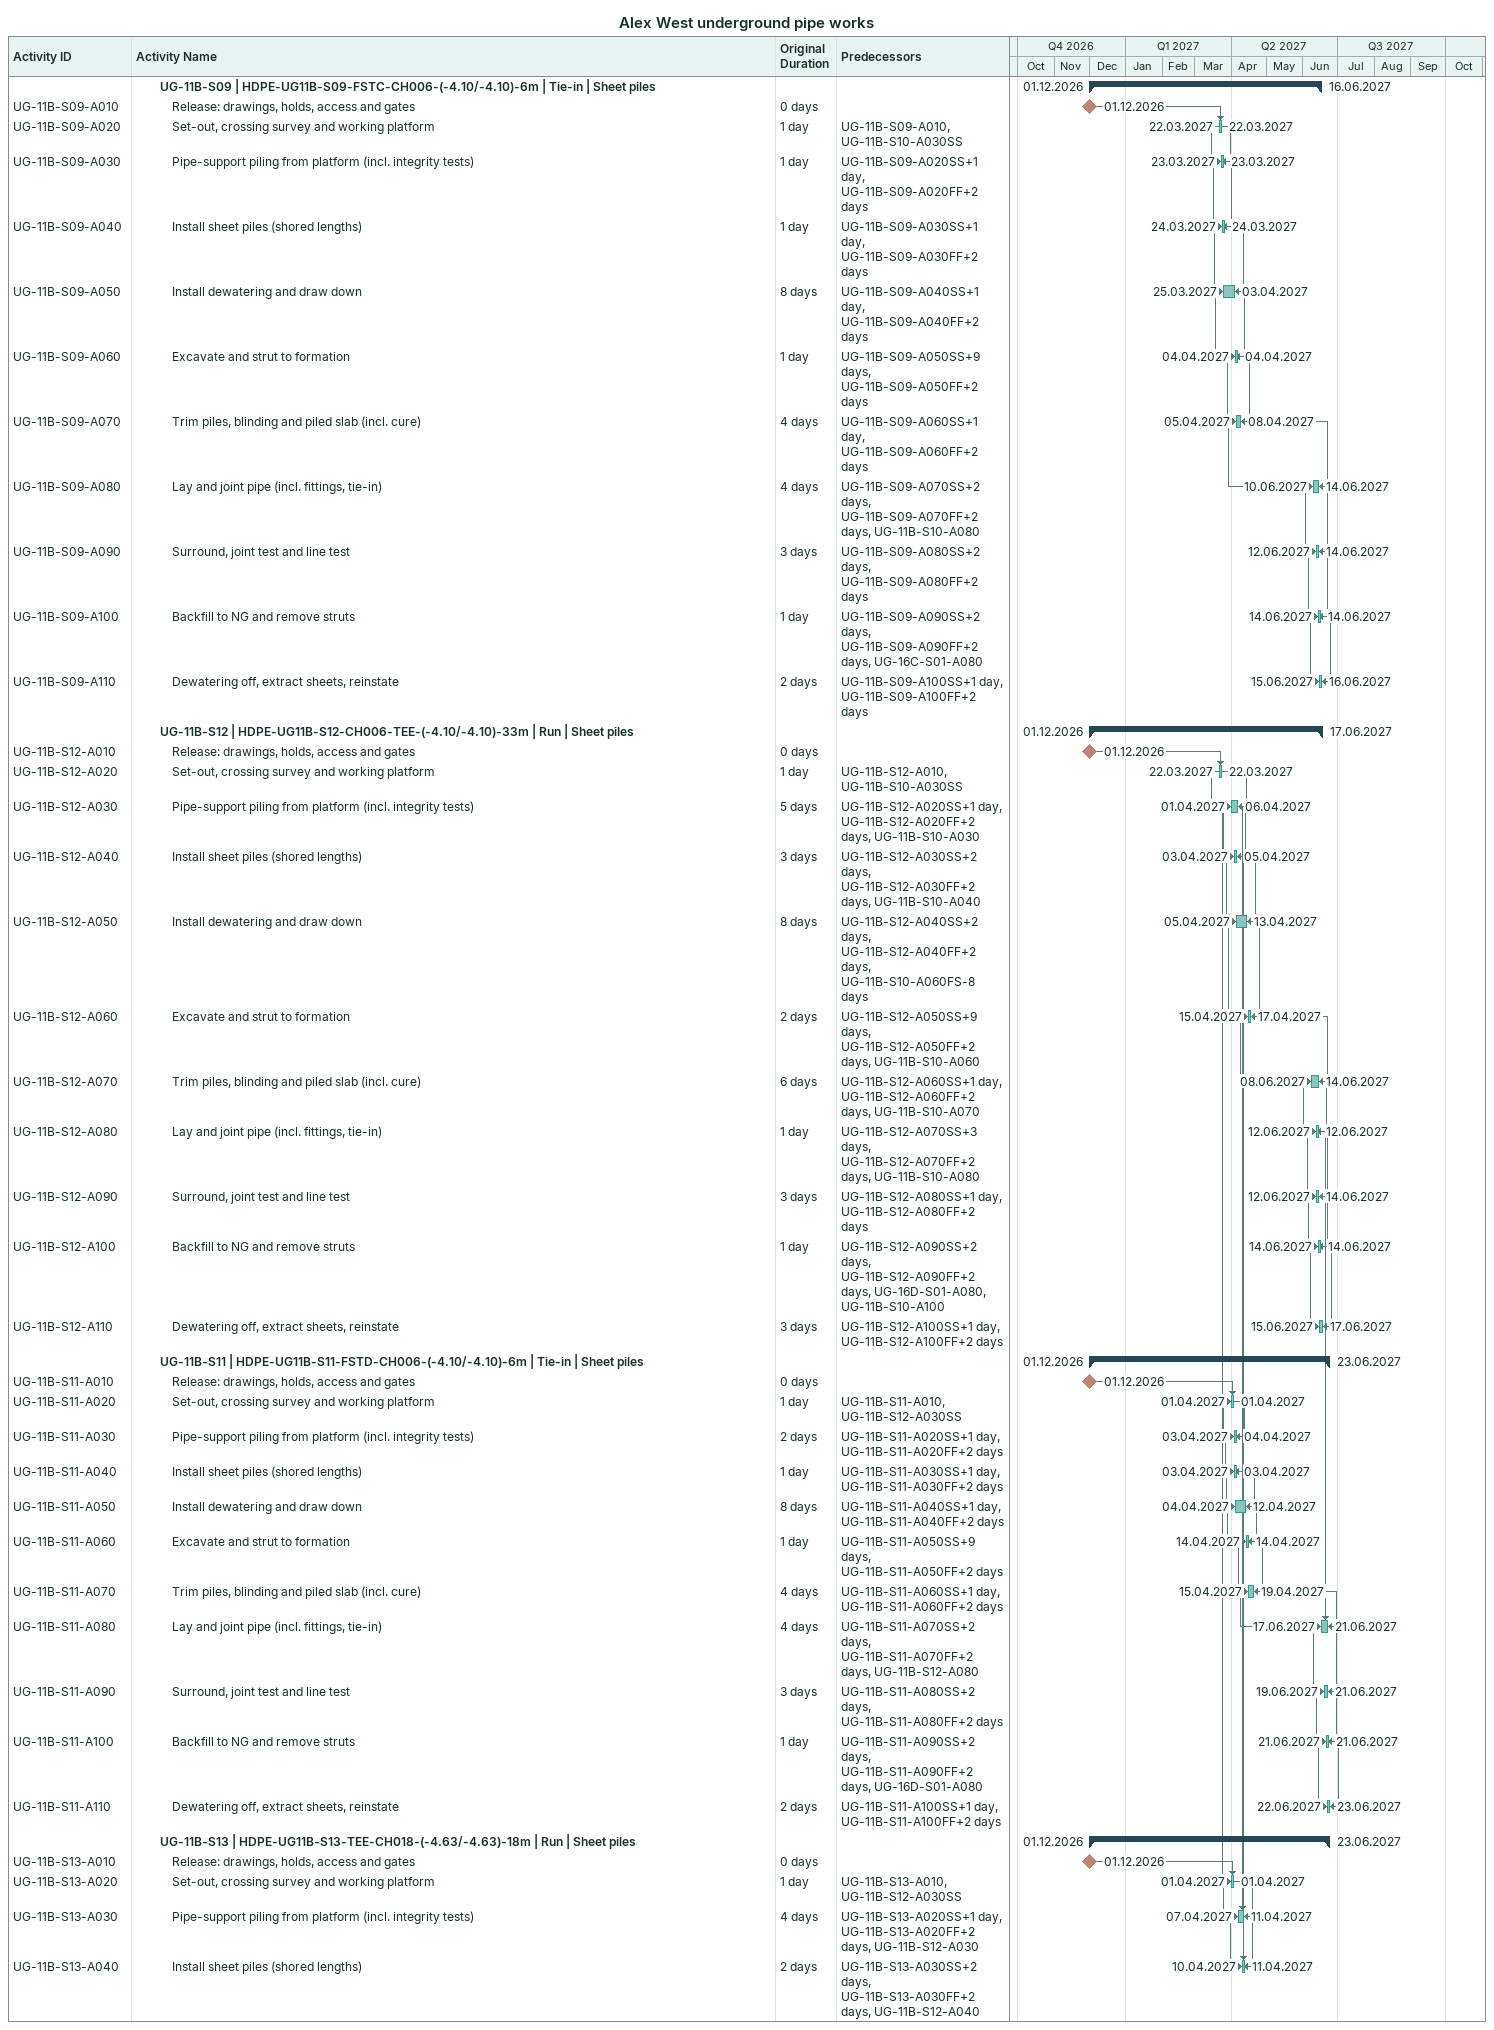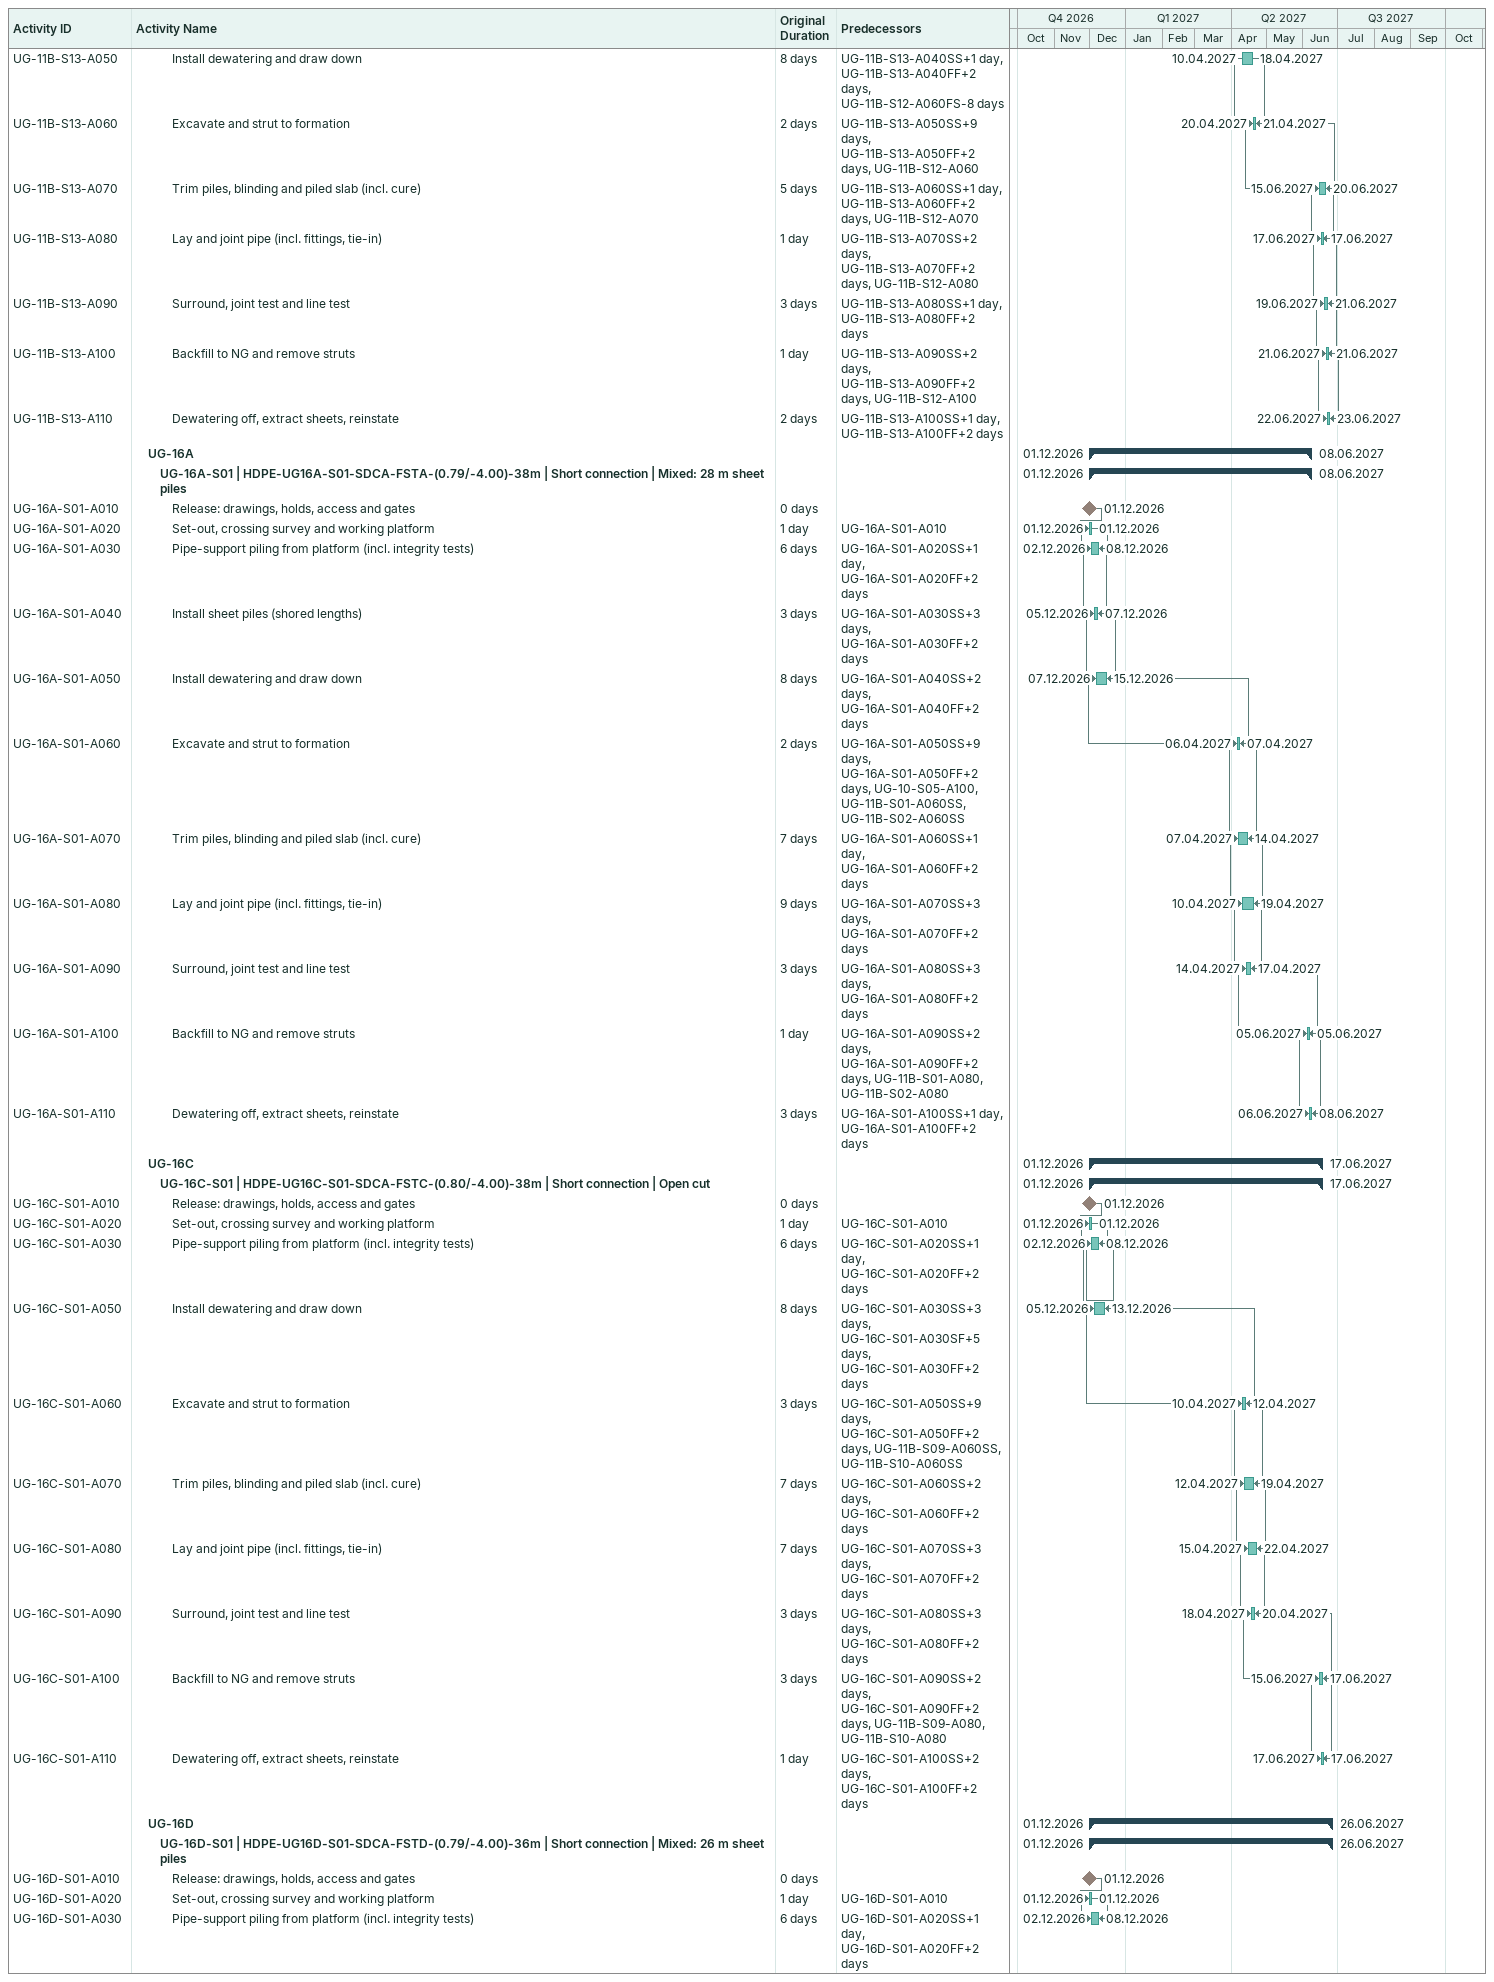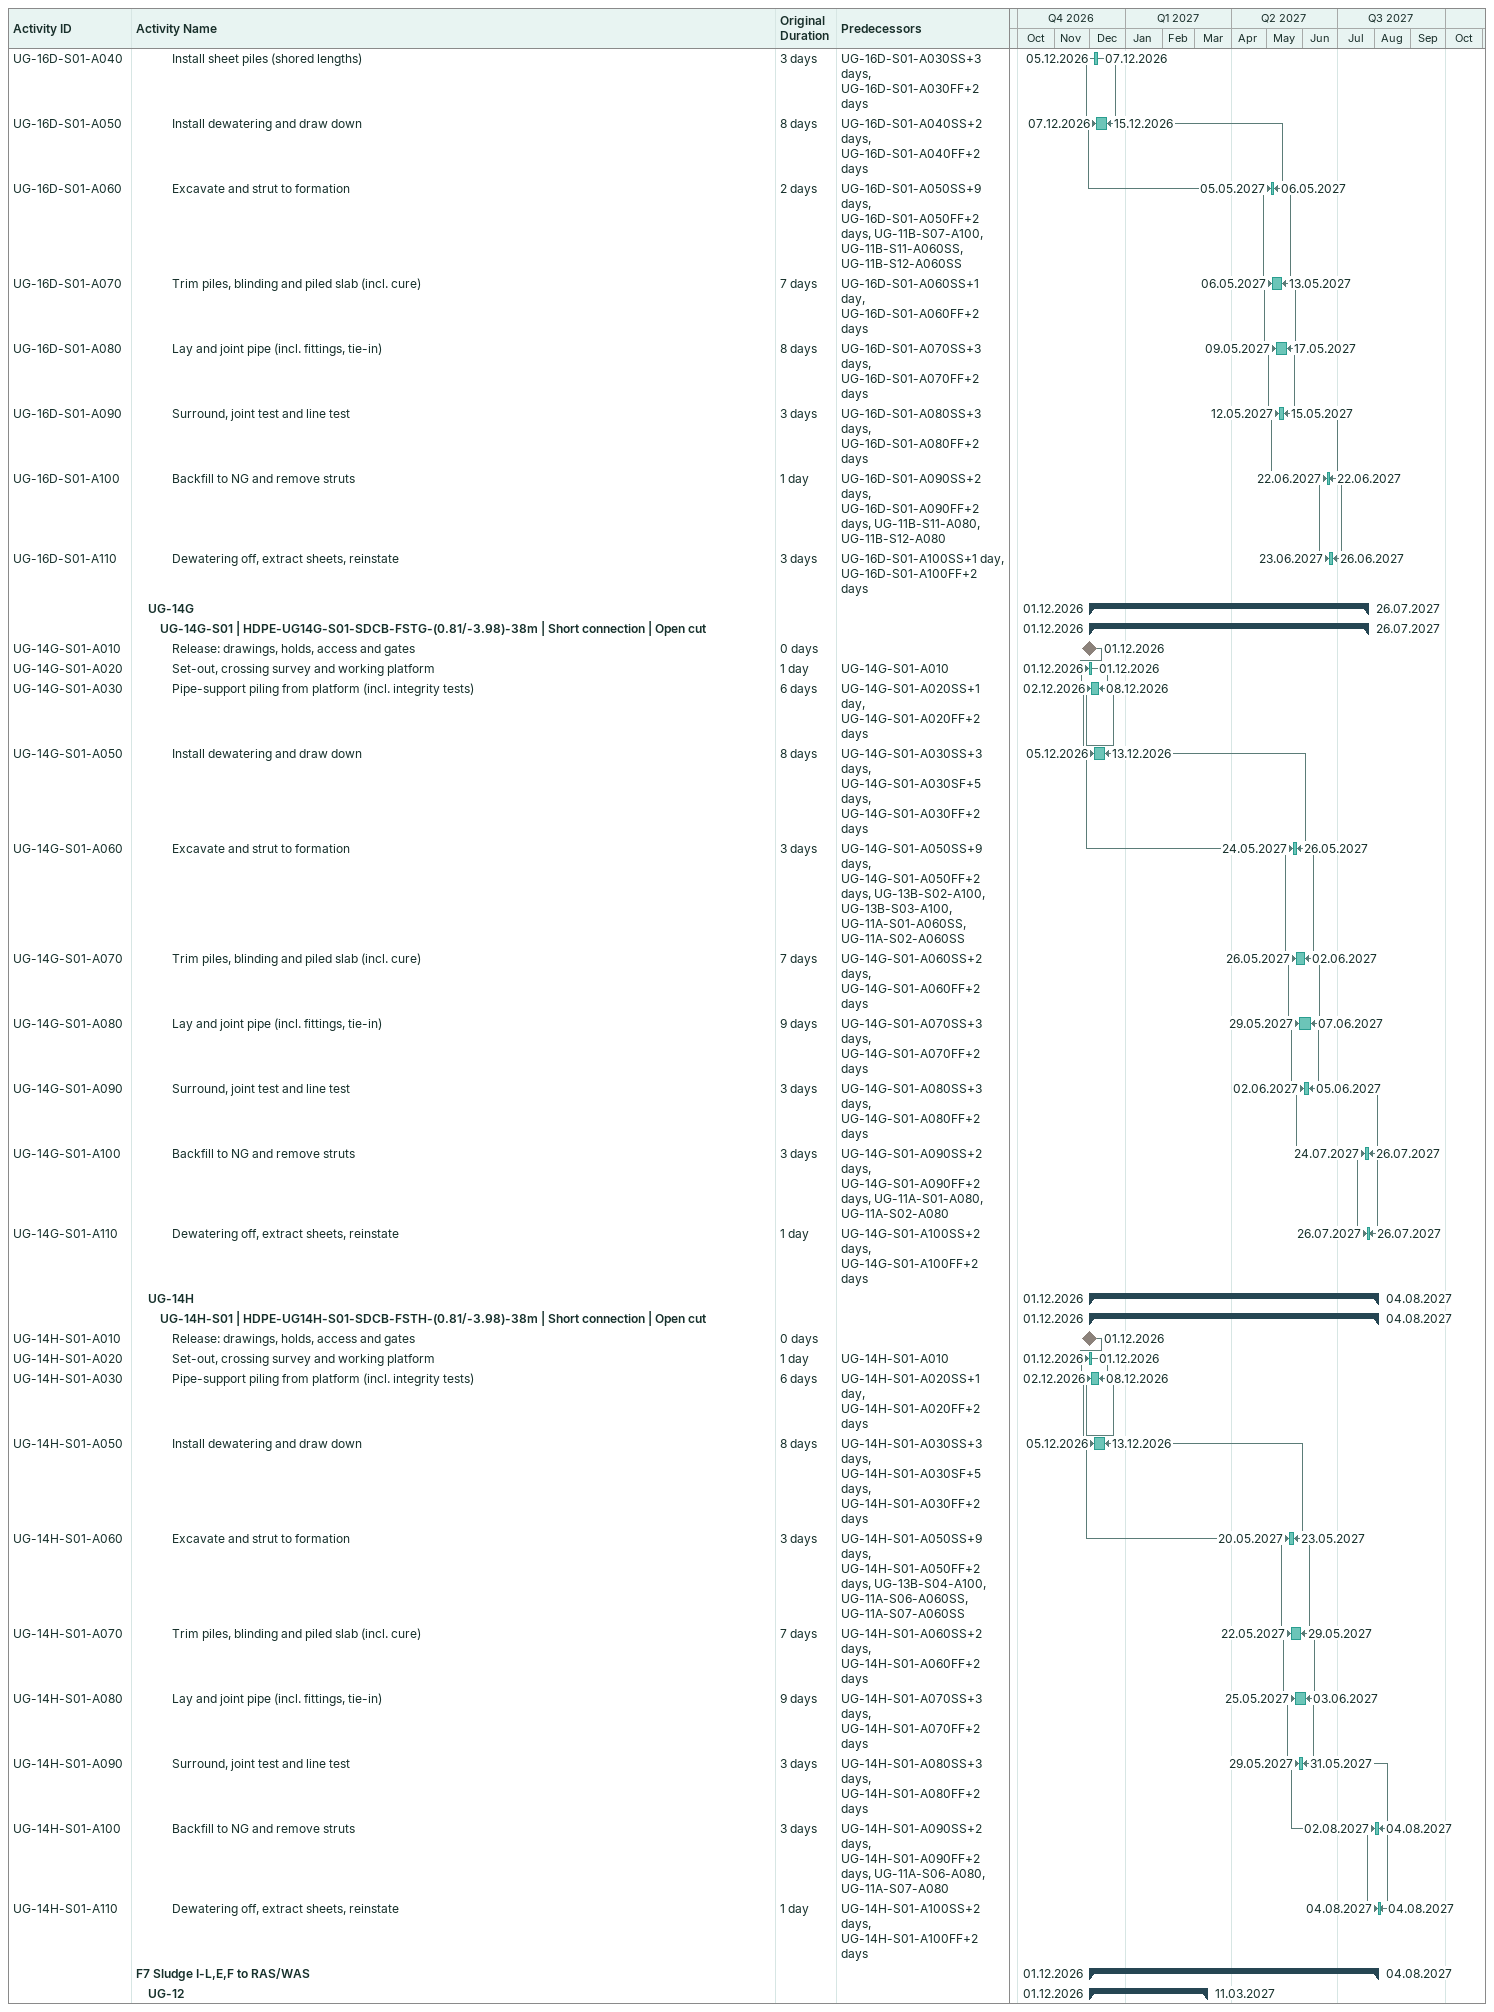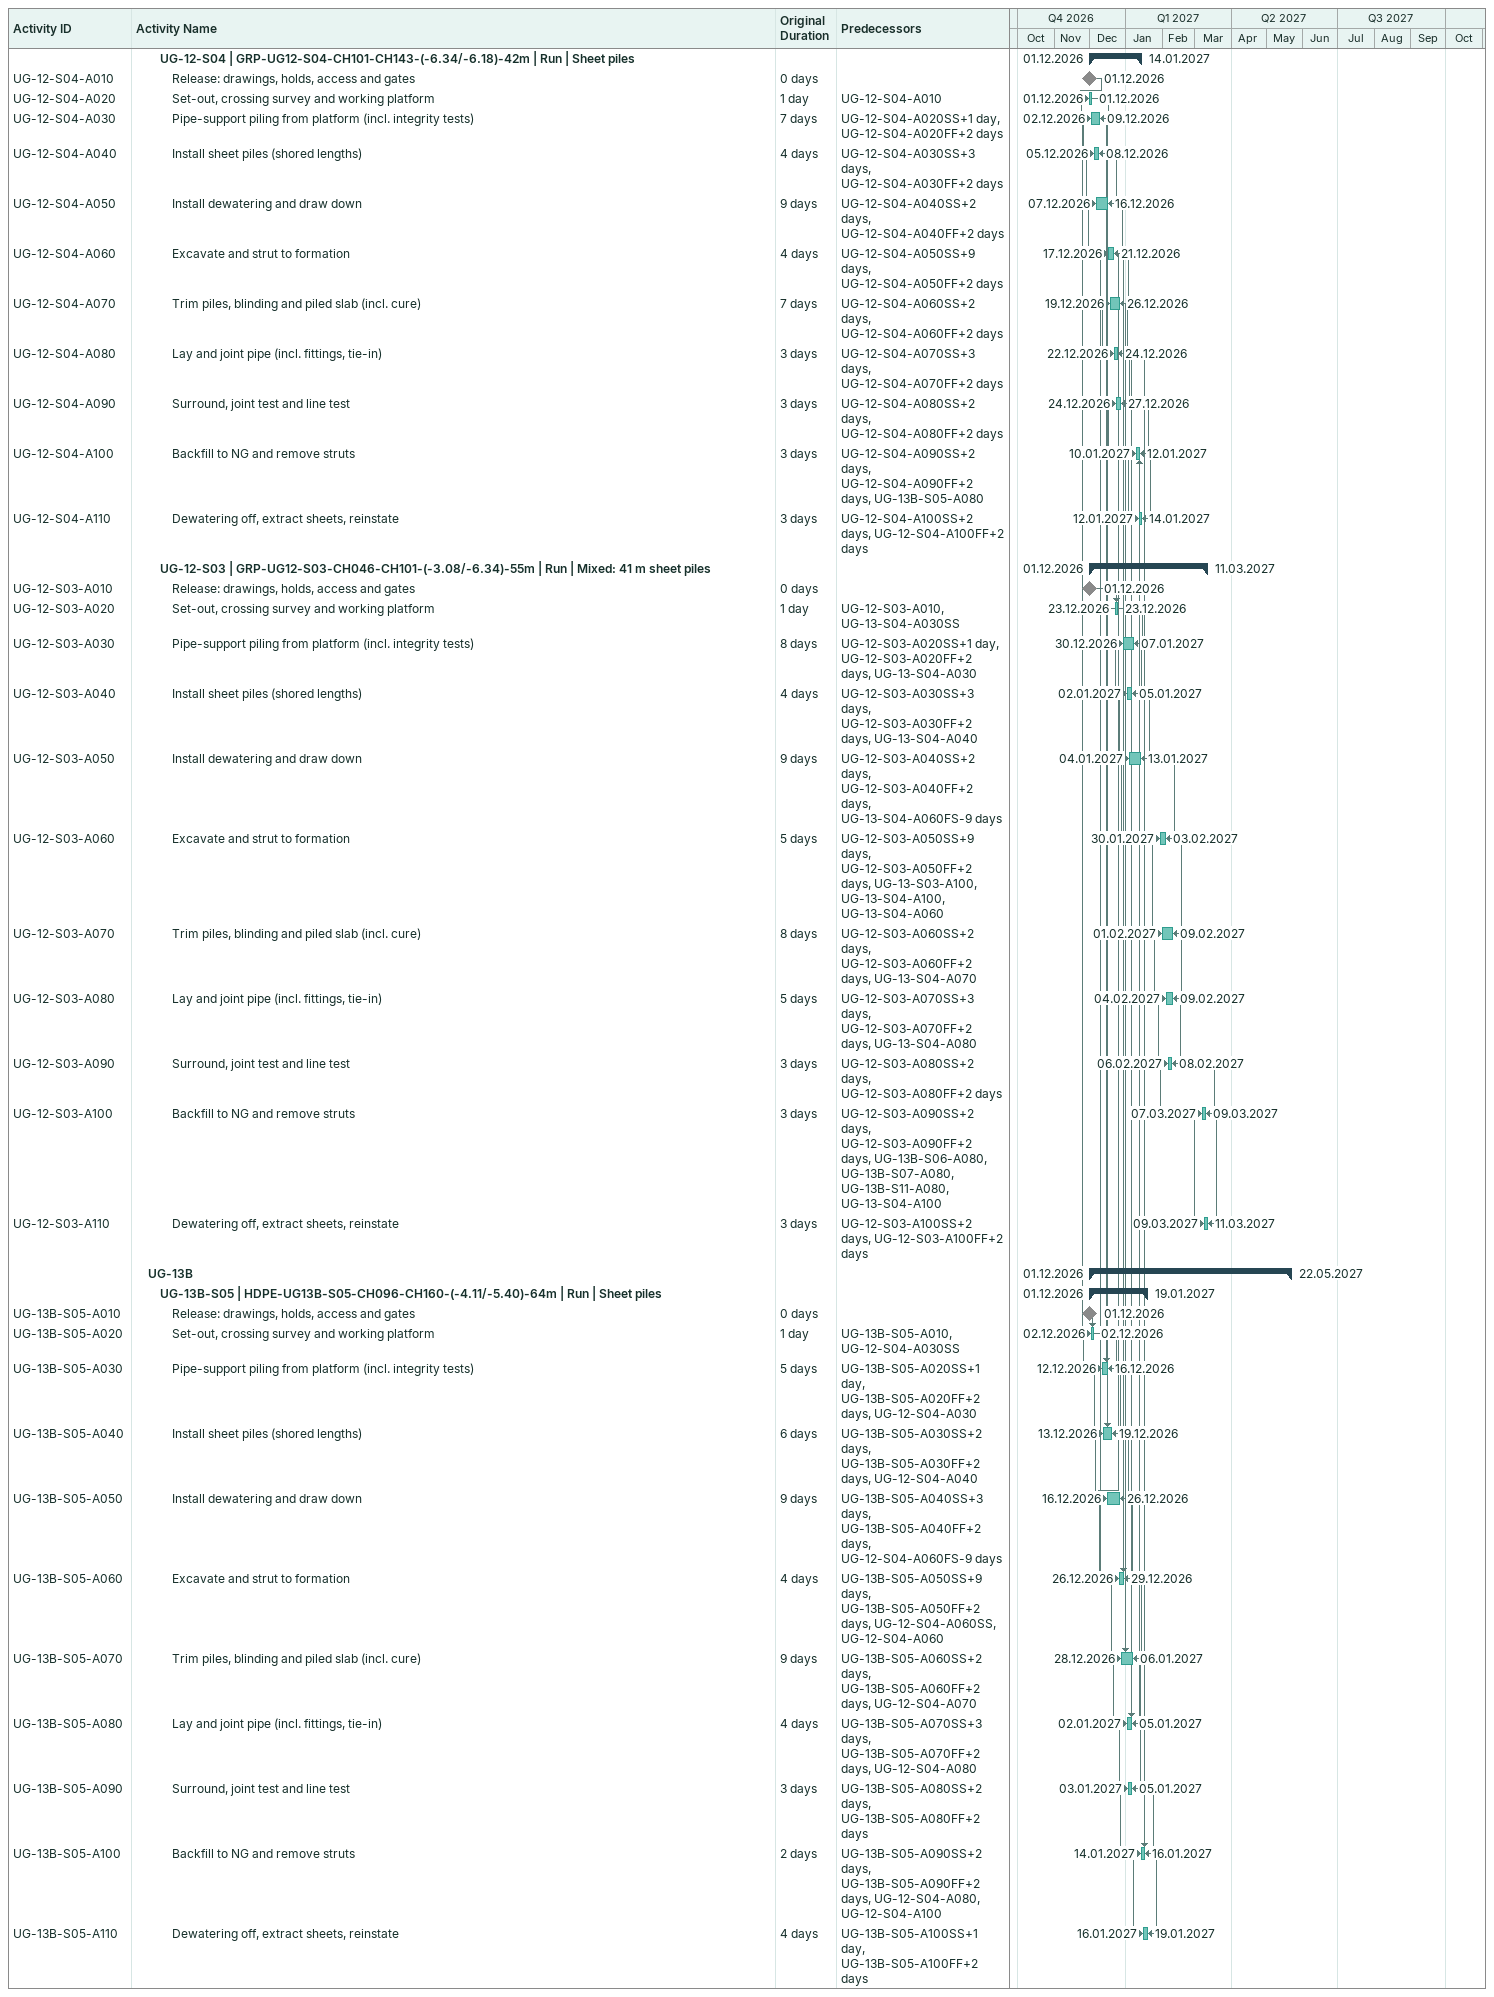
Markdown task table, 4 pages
Alex West underground pipe works

| ID | Level | Task | Original duration | Start | Finish | Predecessors |
|---|---|---|---|---|---|---|
|  | 3 | **UG-11B-S09 \| HDPE-UG11B-S09-FSTC-CH006-(-4.10/-4.10)-6m \| Tie-in \| Sheet piles** |  | 2026-12-01 | 2027-06-16 |  |
| UG-11B-S09-A010 | 4 | Release: drawings, holds, access and gates | 0d | 2026-12-01 | 2026-12-01 |  |
| UG-11B-S09-A020 | 4 | Set-out, crossing survey and working platform | 1d | 2027-03-22 | 2027-03-22 | UG-11B-S09-A010, UG-11B-S10-A030SS |
| UG-11B-S09-A030 | 4 | Pipe-support piling from platform (incl. integrity tests) | 1d | 2027-03-23 | 2027-03-23 | UG-11B-S09-A020SS+1d, UG-11B-S09-A020FF+2d |
| UG-11B-S09-A040 | 4 | Install sheet piles (shored lengths) | 1d | 2027-03-24 | 2027-03-24 | UG-11B-S09-A030SS+1d, UG-11B-S09-A030FF+2d |
| UG-11B-S09-A050 | 4 | Install dewatering and draw down | 8d | 2027-03-25 | 2027-04-03 | UG-11B-S09-A040SS+1d, UG-11B-S09-A040FF+2d |
| UG-11B-S09-A060 | 4 | Excavate and strut to formation | 1d | 2027-04-04 | 2027-04-04 | UG-11B-S09-A050SS+9d, UG-11B-S09-A050FF+2d |
| UG-11B-S09-A070 | 4 | Trim piles, blinding and piled slab (incl. cure) | 4d | 2027-04-05 | 2027-04-08 | UG-11B-S09-A060SS+1d, UG-11B-S09-A060FF+2d |
| UG-11B-S09-A080 | 4 | Lay and joint pipe (incl. fittings, tie-in) | 4d | 2027-06-10 | 2027-06-14 | UG-11B-S09-A070SS+2d, UG-11B-S09-A070FF+2d, UG-11B-S10-A080 |
| UG-11B-S09-A090 | 4 | Surround, joint test and line test | 3d | 2027-06-12 | 2027-06-14 | UG-11B-S09-A080SS+2d, UG-11B-S09-A080FF+2d |
| UG-11B-S09-A100 | 4 | Backfill to NG and remove struts | 1d | 2027-06-14 | 2027-06-14 | UG-11B-S09-A090SS+2d, UG-11B-S09-A090FF+2d, UG-16C-S01-A080 |
| UG-11B-S09-A110 | 4 | Dewatering off, extract sheets, reinstate | 2d | 2027-06-15 | 2027-06-16 | UG-11B-S09-A100SS+1d, UG-11B-S09-A100FF+2d |
|  | 3 | **UG-11B-S12 \| HDPE-UG11B-S12-CH006-TEE-(-4.10/-4.10)-33m \| Run \| Sheet piles** |  | 2026-12-01 | 2027-06-17 |  |
| UG-11B-S12-A010 | 4 | Release: drawings, holds, access and gates | 0d | 2026-12-01 | 2026-12-01 |  |
| UG-11B-S12-A020 | 4 | Set-out, crossing survey and working platform | 1d | 2027-03-22 | 2027-03-22 | UG-11B-S12-A010, UG-11B-S10-A030SS |
| UG-11B-S12-A030 | 4 | Pipe-support piling from platform (incl. integrity tests) | 5d | 2027-04-01 | 2027-04-06 | UG-11B-S12-A020SS+1d, UG-11B-S12-A020FF+2d, UG-11B-S10-A030 |
| UG-11B-S12-A040 | 4 | Install sheet piles (shored lengths) | 3d | 2027-04-03 | 2027-04-05 | UG-11B-S12-A030SS+2d, UG-11B-S12-A030FF+2d, UG-11B-S10-A040 |
| UG-11B-S12-A050 | 4 | Install dewatering and draw down | 8d | 2027-04-05 | 2027-04-13 | UG-11B-S12-A040SS+2d, UG-11B-S12-A040FF+2d, UG-11B-S10-A060FS-8d |
| UG-11B-S12-A060 | 4 | Excavate and strut to formation | 2d | 2027-04-15 | 2027-04-17 | UG-11B-S12-A050SS+9d, UG-11B-S12-A050FF+2d, UG-11B-S10-A060 |
| UG-11B-S12-A070 | 4 | Trim piles, blinding and piled slab (incl. cure) | 6d | 2027-06-08 | 2027-06-14 | UG-11B-S12-A060SS+1d, UG-11B-S12-A060FF+2d, UG-11B-S10-A070 |
| UG-11B-S12-A080 | 4 | Lay and joint pipe (incl. fittings, tie-in) | 1d | 2027-06-12 | 2027-06-12 | UG-11B-S12-A070SS+3d, UG-11B-S12-A070FF+2d, UG-11B-S10-A080 |
| UG-11B-S12-A090 | 4 | Surround, joint test and line test | 3d | 2027-06-12 | 2027-06-14 | UG-11B-S12-A080SS+1d, UG-11B-S12-A080FF+2d |
| UG-11B-S12-A100 | 4 | Backfill to NG and remove struts | 1d | 2027-06-14 | 2027-06-14 | UG-11B-S12-A090SS+2d, UG-11B-S12-A090FF+2d, UG-16D-S01-A080, UG-11B-S10-A100 |
| UG-11B-S12-A110 | 4 | Dewatering off, extract sheets, reinstate | 3d | 2027-06-15 | 2027-06-17 | UG-11B-S12-A100SS+1d, UG-11B-S12-A100FF+2d |
|  | 3 | **UG-11B-S11 \| HDPE-UG11B-S11-FSTD-CH006-(-4.10/-4.10)-6m \| Tie-in \| Sheet piles** |  | 2026-12-01 | 2027-06-23 |  |
| UG-11B-S11-A010 | 4 | Release: drawings, holds, access and gates | 0d | 2026-12-01 | 2026-12-01 |  |
| UG-11B-S11-A020 | 4 | Set-out, crossing survey and working platform | 1d | 2027-04-01 | 2027-04-01 | UG-11B-S11-A010, UG-11B-S12-A030SS |
| UG-11B-S11-A030 | 4 | Pipe-support piling from platform (incl. integrity tests) | 2d | 2027-04-03 | 2027-04-04 | UG-11B-S11-A020SS+1d, UG-11B-S11-A020FF+2d |
| UG-11B-S11-A040 | 4 | Install sheet piles (shored lengths) | 1d | 2027-04-03 | 2027-04-03 | UG-11B-S11-A030SS+1d, UG-11B-S11-A030FF+2d |
| UG-11B-S11-A050 | 4 | Install dewatering and draw down | 8d | 2027-04-04 | 2027-04-12 | UG-11B-S11-A040SS+1d, UG-11B-S11-A040FF+2d |
| UG-11B-S11-A060 | 4 | Excavate and strut to formation | 1d | 2027-04-14 | 2027-04-14 | UG-11B-S11-A050SS+9d, UG-11B-S11-A050FF+2d |
| UG-11B-S11-A070 | 4 | Trim piles, blinding and piled slab (incl. cure) | 4d | 2027-04-15 | 2027-04-19 | UG-11B-S11-A060SS+1d, UG-11B-S11-A060FF+2d |
| UG-11B-S11-A080 | 4 | Lay and joint pipe (incl. fittings, tie-in) | 4d | 2027-06-17 | 2027-06-21 | UG-11B-S11-A070SS+2d, UG-11B-S11-A070FF+2d, UG-11B-S12-A080 |
| UG-11B-S11-A090 | 4 | Surround, joint test and line test | 3d | 2027-06-19 | 2027-06-21 | UG-11B-S11-A080SS+2d, UG-11B-S11-A080FF+2d |
| UG-11B-S11-A100 | 4 | Backfill to NG and remove struts | 1d | 2027-06-21 | 2027-06-21 | UG-11B-S11-A090SS+2d, UG-11B-S11-A090FF+2d, UG-16D-S01-A080 |
| UG-11B-S11-A110 | 4 | Dewatering off, extract sheets, reinstate | 2d | 2027-06-22 | 2027-06-23 | UG-11B-S11-A100SS+1d, UG-11B-S11-A100FF+2d |
|  | 3 | **UG-11B-S13 \| HDPE-UG11B-S13-TEE-CH018-(-4.63/-4.63)-18m \| Run \| Sheet piles** |  | 2026-12-01 | 2027-06-23 |  |
| UG-11B-S13-A010 | 4 | Release: drawings, holds, access and gates | 0d | 2026-12-01 | 2026-12-01 |  |
| UG-11B-S13-A020 | 4 | Set-out, crossing survey and working platform | 1d | 2027-04-01 | 2027-04-01 | UG-11B-S13-A010, UG-11B-S12-A030SS |
| UG-11B-S13-A030 | 4 | Pipe-support piling from platform (incl. integrity tests) | 4d | 2027-04-07 | 2027-04-11 | UG-11B-S13-A020SS+1d, UG-11B-S13-A020FF+2d, UG-11B-S12-A030 |
| UG-11B-S13-A040 | 4 | Install sheet piles (shored lengths) | 2d | 2027-04-10 | 2027-04-11 | UG-11B-S13-A030SS+2d, UG-11B-S13-A030FF+2d, UG-11B-S12-A040 |
| UG-11B-S13-A050 | 4 | Install dewatering and draw down | 8d | 2027-04-10 | 2027-04-18 | UG-11B-S13-A040SS+1d, UG-11B-S13-A040FF+2d, UG-11B-S12-A060FS-8d |
| UG-11B-S13-A060 | 4 | Excavate and strut to formation | 2d | 2027-04-20 | 2027-04-21 | UG-11B-S13-A050SS+9d, UG-11B-S13-A050FF+2d, UG-11B-S12-A060 |
| UG-11B-S13-A070 | 4 | Trim piles, blinding and piled slab (incl. cure) | 5d | 2027-06-15 | 2027-06-20 | UG-11B-S13-A060SS+1d, UG-11B-S13-A060FF+2d, UG-11B-S12-A070 |
| UG-11B-S13-A080 | 4 | Lay and joint pipe (incl. fittings, tie-in) | 1d | 2027-06-17 | 2027-06-17 | UG-11B-S13-A070SS+2d, UG-11B-S13-A070FF+2d, UG-11B-S12-A080 |
| UG-11B-S13-A090 | 4 | Surround, joint test and line test | 3d | 2027-06-19 | 2027-06-21 | UG-11B-S13-A080SS+1d, UG-11B-S13-A080FF+2d |
| UG-11B-S13-A100 | 4 | Backfill to NG and remove struts | 1d | 2027-06-21 | 2027-06-21 | UG-11B-S13-A090SS+2d, UG-11B-S13-A090FF+2d, UG-11B-S12-A100 |
| UG-11B-S13-A110 | 4 | Dewatering off, extract sheets, reinstate | 2d | 2027-06-22 | 2027-06-23 | UG-11B-S13-A100SS+1d, UG-11B-S13-A100FF+2d |
|  | 2 | **UG-16A** |  | 2026-12-01 | 2027-06-08 |  |
|  | 3 | **UG-16A-S01 \| HDPE-UG16A-S01-SDCA-FSTA-(0.79/-4.00)-38m \| Short connection \| Mixed: 28 m sheet piles** |  | 2026-12-01 | 2027-06-08 |  |
| UG-16A-S01-A010 | 4 | Release: drawings, holds, access and gates | 0d | 2026-12-01 | 2026-12-01 |  |
| UG-16A-S01-A020 | 4 | Set-out, crossing survey and working platform | 1d | 2026-12-01 | 2026-12-01 | UG-16A-S01-A010 |
| UG-16A-S01-A030 | 4 | Pipe-support piling from platform (incl. integrity tests) | 6d | 2026-12-02 | 2026-12-08 | UG-16A-S01-A020SS+1d, UG-16A-S01-A020FF+2d |
| UG-16A-S01-A040 | 4 | Install sheet piles (shored lengths) | 3d | 2026-12-05 | 2026-12-07 | UG-16A-S01-A030SS+3d, UG-16A-S01-A030FF+2d |
| UG-16A-S01-A050 | 4 | Install dewatering and draw down | 8d | 2026-12-07 | 2026-12-15 | UG-16A-S01-A040SS+2d, UG-16A-S01-A040FF+2d |
| UG-16A-S01-A060 | 4 | Excavate and strut to formation | 2d | 2027-04-06 | 2027-04-07 | UG-16A-S01-A050SS+9d, UG-16A-S01-A050FF+2d, UG-10-S05-A100, UG-11B-S01-A060SS, UG-11B-S02-A060SS |
| UG-16A-S01-A070 | 4 | Trim piles, blinding and piled slab (incl. cure) | 7d | 2027-04-07 | 2027-04-14 | UG-16A-S01-A060SS+1d, UG-16A-S01-A060FF+2d |
| UG-16A-S01-A080 | 4 | Lay and joint pipe (incl. fittings, tie-in) | 9d | 2027-04-10 | 2027-04-19 | UG-16A-S01-A070SS+3d, UG-16A-S01-A070FF+2d |
| UG-16A-S01-A090 | 4 | Surround, joint test and line test | 3d | 2027-04-14 | 2027-04-17 | UG-16A-S01-A080SS+3d, UG-16A-S01-A080FF+2d |
| UG-16A-S01-A100 | 4 | Backfill to NG and remove struts | 1d | 2027-06-05 | 2027-06-05 | UG-16A-S01-A090SS+2d, UG-16A-S01-A090FF+2d, UG-11B-S01-A080, UG-11B-S02-A080 |
| UG-16A-S01-A110 | 4 | Dewatering off, extract sheets, reinstate | 3d | 2027-06-06 | 2027-06-08 | UG-16A-S01-A100SS+1d, UG-16A-S01-A100FF+2d |
|  | 2 | **UG-16C** |  | 2026-12-01 | 2027-06-17 |  |
|  | 3 | **UG-16C-S01 \| HDPE-UG16C-S01-SDCA-FSTC-(0.80/-4.00)-38m \| Short connection \| Open cut** |  | 2026-12-01 | 2027-06-17 |  |
| UG-16C-S01-A010 | 4 | Release: drawings, holds, access and gates | 0d | 2026-12-01 | 2026-12-01 |  |
| UG-16C-S01-A020 | 4 | Set-out, crossing survey and working platform | 1d | 2026-12-01 | 2026-12-01 | UG-16C-S01-A010 |
| UG-16C-S01-A030 | 4 | Pipe-support piling from platform (incl. integrity tests) | 6d | 2026-12-02 | 2026-12-08 | UG-16C-S01-A020SS+1d, UG-16C-S01-A020FF+2d |
| UG-16C-S01-A050 | 4 | Install dewatering and draw down | 8d | 2026-12-05 | 2026-12-13 | UG-16C-S01-A030SS+3d, UG-16C-S01-A030SF+5d, UG-16C-S01-A030FF+2d |
| UG-16C-S01-A060 | 4 | Excavate and strut to formation | 3d | 2027-04-10 | 2027-04-12 | UG-16C-S01-A050SS+9d, UG-16C-S01-A050FF+2d, UG-11B-S09-A060SS, UG-11B-S10-A060SS |
| UG-16C-S01-A070 | 4 | Trim piles, blinding and piled slab (incl. cure) | 7d | 2027-04-12 | 2027-04-19 | UG-16C-S01-A060SS+2d, UG-16C-S01-A060FF+2d |
| UG-16C-S01-A080 | 4 | Lay and joint pipe (incl. fittings, tie-in) | 7d | 2027-04-15 | 2027-04-22 | UG-16C-S01-A070SS+3d, UG-16C-S01-A070FF+2d |
| UG-16C-S01-A090 | 4 | Surround, joint test and line test | 3d | 2027-04-18 | 2027-04-20 | UG-16C-S01-A080SS+3d, UG-16C-S01-A080FF+2d |
| UG-16C-S01-A100 | 4 | Backfill to NG and remove struts | 3d | 2027-06-15 | 2027-06-17 | UG-16C-S01-A090SS+2d, UG-16C-S01-A090FF+2d, UG-11B-S09-A080, UG-11B-S10-A080 |
| UG-16C-S01-A110 | 4 | Dewatering off, extract sheets, reinstate | 1d | 2027-06-17 | 2027-06-17 | UG-16C-S01-A100SS+2d, UG-16C-S01-A100FF+2d |
|  | 2 | **UG-16D** |  | 2026-12-01 | 2027-06-26 |  |
|  | 3 | **UG-16D-S01 \| HDPE-UG16D-S01-SDCA-FSTD-(0.79/-4.00)-36m \| Short connection \| Mixed: 26 m sheet piles** |  | 2026-12-01 | 2027-06-26 |  |
| UG-16D-S01-A010 | 4 | Release: drawings, holds, access and gates | 0d | 2026-12-01 | 2026-12-01 |  |
| UG-16D-S01-A020 | 4 | Set-out, crossing survey and working platform | 1d | 2026-12-01 | 2026-12-01 | UG-16D-S01-A010 |
| UG-16D-S01-A030 | 4 | Pipe-support piling from platform (incl. integrity tests) | 6d | 2026-12-02 | 2026-12-08 | UG-16D-S01-A020SS+1d, UG-16D-S01-A020FF+2d |
| UG-16D-S01-A040 | 4 | Install sheet piles (shored lengths) | 3d | 2026-12-05 | 2026-12-07 | UG-16D-S01-A030SS+3d, UG-16D-S01-A030FF+2d |
| UG-16D-S01-A050 | 4 | Install dewatering and draw down | 8d | 2026-12-07 | 2026-12-15 | UG-16D-S01-A040SS+2d, UG-16D-S01-A040FF+2d |
| UG-16D-S01-A060 | 4 | Excavate and strut to formation | 2d | 2027-05-05 | 2027-05-06 | UG-16D-S01-A050SS+9d, UG-16D-S01-A050FF+2d, UG-11B-S07-A100, UG-11B-S11-A060SS, UG-11B-S12-A060SS |
| UG-16D-S01-A070 | 4 | Trim piles, blinding and piled slab (incl. cure) | 7d | 2027-05-06 | 2027-05-13 | UG-16D-S01-A060SS+1d, UG-16D-S01-A060FF+2d |
| UG-16D-S01-A080 | 4 | Lay and joint pipe (incl. fittings, tie-in) | 8d | 2027-05-09 | 2027-05-17 | UG-16D-S01-A070SS+3d, UG-16D-S01-A070FF+2d |
| UG-16D-S01-A090 | 4 | Surround, joint test and line test | 3d | 2027-05-12 | 2027-05-15 | UG-16D-S01-A080SS+3d, UG-16D-S01-A080FF+2d |
| UG-16D-S01-A100 | 4 | Backfill to NG and remove struts | 1d | 2027-06-22 | 2027-06-22 | UG-16D-S01-A090SS+2d, UG-16D-S01-A090FF+2d, UG-11B-S11-A080, UG-11B-S12-A080 |
| UG-16D-S01-A110 | 4 | Dewatering off, extract sheets, reinstate | 3d | 2027-06-23 | 2027-06-26 | UG-16D-S01-A100SS+1d, UG-16D-S01-A100FF+2d |
|  | 2 | **UG-14G** |  | 2026-12-01 | 2027-07-26 |  |
|  | 3 | **UG-14G-S01 \| HDPE-UG14G-S01-SDCB-FSTG-(0.81/-3.98)-38m \| Short connection \| Open cut** |  | 2026-12-01 | 2027-07-26 |  |
| UG-14G-S01-A010 | 4 | Release: drawings, holds, access and gates | 0d | 2026-12-01 | 2026-12-01 |  |
| UG-14G-S01-A020 | 4 | Set-out, crossing survey and working platform | 1d | 2026-12-01 | 2026-12-01 | UG-14G-S01-A010 |
| UG-14G-S01-A030 | 4 | Pipe-support piling from platform (incl. integrity tests) | 6d | 2026-12-02 | 2026-12-08 | UG-14G-S01-A020SS+1d, UG-14G-S01-A020FF+2d |
| UG-14G-S01-A050 | 4 | Install dewatering and draw down | 8d | 2026-12-05 | 2026-12-13 | UG-14G-S01-A030SS+3d, UG-14G-S01-A030SF+5d, UG-14G-S01-A030FF+2d |
| UG-14G-S01-A060 | 4 | Excavate and strut to formation | 3d | 2027-05-24 | 2027-05-26 | UG-14G-S01-A050SS+9d, UG-14G-S01-A050FF+2d, UG-13B-S02-A100, UG-13B-S03-A100, UG-11A-S01-A060SS, UG-11A-S02-A060SS |
| UG-14G-S01-A070 | 4 | Trim piles, blinding and piled slab (incl. cure) | 7d | 2027-05-26 | 2027-06-02 | UG-14G-S01-A060SS+2d, UG-14G-S01-A060FF+2d |
| UG-14G-S01-A080 | 4 | Lay and joint pipe (incl. fittings, tie-in) | 9d | 2027-05-29 | 2027-06-07 | UG-14G-S01-A070SS+3d, UG-14G-S01-A070FF+2d |
| UG-14G-S01-A090 | 4 | Surround, joint test and line test | 3d | 2027-06-02 | 2027-06-05 | UG-14G-S01-A080SS+3d, UG-14G-S01-A080FF+2d |
| UG-14G-S01-A100 | 4 | Backfill to NG and remove struts | 3d | 2027-07-24 | 2027-07-26 | UG-14G-S01-A090SS+2d, UG-14G-S01-A090FF+2d, UG-11A-S01-A080, UG-11A-S02-A080 |
| UG-14G-S01-A110 | 4 | Dewatering off, extract sheets, reinstate | 1d | 2027-07-26 | 2027-07-26 | UG-14G-S01-A100SS+2d, UG-14G-S01-A100FF+2d |
|  | 2 | **UG-14H** |  | 2026-12-01 | 2027-08-04 |  |
|  | 3 | **UG-14H-S01 \| HDPE-UG14H-S01-SDCB-FSTH-(0.81/-3.98)-38m \| Short connection \| Open cut** |  | 2026-12-01 | 2027-08-04 |  |
| UG-14H-S01-A010 | 4 | Release: drawings, holds, access and gates | 0d | 2026-12-01 | 2026-12-01 |  |
| UG-14H-S01-A020 | 4 | Set-out, crossing survey and working platform | 1d | 2026-12-01 | 2026-12-01 | UG-14H-S01-A010 |
| UG-14H-S01-A030 | 4 | Pipe-support piling from platform (incl. integrity tests) | 6d | 2026-12-02 | 2026-12-08 | UG-14H-S01-A020SS+1d, UG-14H-S01-A020FF+2d |
| UG-14H-S01-A050 | 4 | Install dewatering and draw down | 8d | 2026-12-05 | 2026-12-13 | UG-14H-S01-A030SS+3d, UG-14H-S01-A030SF+5d, UG-14H-S01-A030FF+2d |
| UG-14H-S01-A060 | 4 | Excavate and strut to formation | 3d | 2027-05-20 | 2027-05-23 | UG-14H-S01-A050SS+9d, UG-14H-S01-A050FF+2d, UG-13B-S04-A100, UG-11A-S06-A060SS, UG-11A-S07-A060SS |
| UG-14H-S01-A070 | 4 | Trim piles, blinding and piled slab (incl. cure) | 7d | 2027-05-22 | 2027-05-29 | UG-14H-S01-A060SS+2d, UG-14H-S01-A060FF+2d |
| UG-14H-S01-A080 | 4 | Lay and joint pipe (incl. fittings, tie-in) | 9d | 2027-05-25 | 2027-06-03 | UG-14H-S01-A070SS+3d, UG-14H-S01-A070FF+2d |
| UG-14H-S01-A090 | 4 | Surround, joint test and line test | 3d | 2027-05-29 | 2027-05-31 | UG-14H-S01-A080SS+3d, UG-14H-S01-A080FF+2d |
| UG-14H-S01-A100 | 4 | Backfill to NG and remove struts | 3d | 2027-08-02 | 2027-08-04 | UG-14H-S01-A090SS+2d, UG-14H-S01-A090FF+2d, UG-11A-S06-A080, UG-11A-S07-A080 |
| UG-14H-S01-A110 | 4 | Dewatering off, extract sheets, reinstate | 1d | 2027-08-04 | 2027-08-04 | UG-14H-S01-A100SS+2d, UG-14H-S01-A100FF+2d |
|  | 1 | **F7 Sludge I-L,E,F to RAS/WAS** |  | 2026-12-01 | 2027-08-04 |  |
|  | 2 | **UG-12** |  | 2026-12-01 | 2027-03-11 |  |
|  | 3 | **UG-12-S04 \| GRP-UG12-S04-CH101-CH143-(-6.34/-6.18)-42m \| Run \| Sheet piles** |  | 2026-12-01 | 2027-01-14 |  |
| UG-12-S04-A010 | 4 | Release: drawings, holds, access and gates | 0d | 2026-12-01 | 2026-12-01 |  |
| UG-12-S04-A020 | 4 | Set-out, crossing survey and working platform | 1d | 2026-12-01 | 2026-12-01 | UG-12-S04-A010 |
| UG-12-S04-A030 | 4 | Pipe-support piling from platform (incl. integrity tests) | 7d | 2026-12-02 | 2026-12-09 | UG-12-S04-A020SS+1d, UG-12-S04-A020FF+2d |
| UG-12-S04-A040 | 4 | Install sheet piles (shored lengths) | 4d | 2026-12-05 | 2026-12-08 | UG-12-S04-A030SS+3d, UG-12-S04-A030FF+2d |
| UG-12-S04-A050 | 4 | Install dewatering and draw down | 9d | 2026-12-07 | 2026-12-16 | UG-12-S04-A040SS+2d, UG-12-S04-A040FF+2d |
| UG-12-S04-A060 | 4 | Excavate and strut to formation | 4d | 2026-12-17 | 2026-12-21 | UG-12-S04-A050SS+9d, UG-12-S04-A050FF+2d |
| UG-12-S04-A070 | 4 | Trim piles, blinding and piled slab (incl. cure) | 7d | 2026-12-19 | 2026-12-26 | UG-12-S04-A060SS+2d, UG-12-S04-A060FF+2d |
| UG-12-S04-A080 | 4 | Lay and joint pipe (incl. fittings, tie-in) | 3d | 2026-12-22 | 2026-12-24 | UG-12-S04-A070SS+3d, UG-12-S04-A070FF+2d |
| UG-12-S04-A090 | 4 | Surround, joint test and line test | 3d | 2026-12-24 | 2026-12-27 | UG-12-S04-A080SS+2d, UG-12-S04-A080FF+2d |
| UG-12-S04-A100 | 4 | Backfill to NG and remove struts | 3d | 2027-01-10 | 2027-01-12 | UG-12-S04-A090SS+2d, UG-12-S04-A090FF+2d, UG-13B-S05-A080 |
| UG-12-S04-A110 | 4 | Dewatering off, extract sheets, reinstate | 3d | 2027-01-12 | 2027-01-14 | UG-12-S04-A100SS+2d, UG-12-S04-A100FF+2d |
|  | 3 | **UG-12-S03 \| GRP-UG12-S03-CH046-CH101-(-3.08/-6.34)-55m \| Run \| Mixed: 41 m sheet piles** |  | 2026-12-01 | 2027-03-11 |  |
| UG-12-S03-A010 | 4 | Release: drawings, holds, access and gates | 0d | 2026-12-01 | 2026-12-01 |  |
| UG-12-S03-A020 | 4 | Set-out, crossing survey and working platform | 1d | 2026-12-23 | 2026-12-23 | UG-12-S03-A010, UG-13-S04-A030SS |
| UG-12-S03-A030 | 4 | Pipe-support piling from platform (incl. integrity tests) | 8d | 2026-12-30 | 2027-01-07 | UG-12-S03-A020SS+1d, UG-12-S03-A020FF+2d, UG-13-S04-A030 |
| UG-12-S03-A040 | 4 | Install sheet piles (shored lengths) | 4d | 2027-01-02 | 2027-01-05 | UG-12-S03-A030SS+3d, UG-12-S03-A030FF+2d, UG-13-S04-A040 |
| UG-12-S03-A050 | 4 | Install dewatering and draw down | 9d | 2027-01-04 | 2027-01-13 | UG-12-S03-A040SS+2d, UG-12-S03-A040FF+2d, UG-13-S04-A060FS-9d |
| UG-12-S03-A060 | 4 | Excavate and strut to formation | 5d | 2027-01-30 | 2027-02-03 | UG-12-S03-A050SS+9d, UG-12-S03-A050FF+2d, UG-13-S03-A100, UG-13-S04-A100, UG-13-S04-A060 |
| UG-12-S03-A070 | 4 | Trim piles, blinding and piled slab (incl. cure) | 8d | 2027-02-01 | 2027-02-09 | UG-12-S03-A060SS+2d, UG-12-S03-A060FF+2d, UG-13-S04-A070 |
| UG-12-S03-A080 | 4 | Lay and joint pipe (incl. fittings, tie-in) | 5d | 2027-02-04 | 2027-02-09 | UG-12-S03-A070SS+3d, UG-12-S03-A070FF+2d, UG-13-S04-A080 |
| UG-12-S03-A090 | 4 | Surround, joint test and line test | 3d | 2027-02-06 | 2027-02-08 | UG-12-S03-A080SS+2d, UG-12-S03-A080FF+2d |
| UG-12-S03-A100 | 4 | Backfill to NG and remove struts | 3d | 2027-03-07 | 2027-03-09 | UG-12-S03-A090SS+2d, UG-12-S03-A090FF+2d, UG-13B-S06-A080, UG-13B-S07-A080, UG-13B-S11-A080, UG-13-S04-A100 |
| UG-12-S03-A110 | 4 | Dewatering off, extract sheets, reinstate | 3d | 2027-03-09 | 2027-03-11 | UG-12-S03-A100SS+2d, UG-12-S03-A100FF+2d |
|  | 2 | **UG-13B** |  | 2026-12-01 | 2027-05-22 |  |
|  | 3 | **UG-13B-S05 \| HDPE-UG13B-S05-CH096-CH160-(-4.11/-5.40)-64m \| Run \| Sheet piles** |  | 2026-12-01 | 2027-01-19 |  |
| UG-13B-S05-A010 | 4 | Release: drawings, holds, access and gates | 0d | 2026-12-01 | 2026-12-01 |  |
| UG-13B-S05-A020 | 4 | Set-out, crossing survey and working platform | 1d | 2026-12-02 | 2026-12-02 | UG-13B-S05-A010, UG-12-S04-A030SS |
| UG-13B-S05-A030 | 4 | Pipe-support piling from platform (incl. integrity tests) | 5d | 2026-12-12 | 2026-12-16 | UG-13B-S05-A020SS+1d, UG-13B-S05-A020FF+2d, UG-12-S04-A030 |
| UG-13B-S05-A040 | 4 | Install sheet piles (shored lengths) | 6d | 2026-12-13 | 2026-12-19 | UG-13B-S05-A030SS+2d, UG-13B-S05-A030FF+2d, UG-12-S04-A040 |
| UG-13B-S05-A050 | 4 | Install dewatering and draw down | 9d | 2026-12-16 | 2026-12-26 | UG-13B-S05-A040SS+3d, UG-13B-S05-A040FF+2d, UG-12-S04-A060FS-9d |
| UG-13B-S05-A060 | 4 | Excavate and strut to formation | 4d | 2026-12-26 | 2026-12-29 | UG-13B-S05-A050SS+9d, UG-13B-S05-A050FF+2d, UG-12-S04-A060SS, UG-12-S04-A060 |
| UG-13B-S05-A070 | 4 | Trim piles, blinding and piled slab (incl. cure) | 9d | 2026-12-28 | 2027-01-06 | UG-13B-S05-A060SS+2d, UG-13B-S05-A060FF+2d, UG-12-S04-A070 |
| UG-13B-S05-A080 | 4 | Lay and joint pipe (incl. fittings, tie-in) | 4d | 2027-01-02 | 2027-01-05 | UG-13B-S05-A070SS+3d, UG-13B-S05-A070FF+2d, UG-12-S04-A080 |
| UG-13B-S05-A090 | 4 | Surround, joint test and line test | 3d | 2027-01-03 | 2027-01-05 | UG-13B-S05-A080SS+2d, UG-13B-S05-A080FF+2d |
| UG-13B-S05-A100 | 4 | Backfill to NG and remove struts | 2d | 2027-01-14 | 2027-01-16 | UG-13B-S05-A090SS+2d, UG-13B-S05-A090FF+2d, UG-12-S04-A080, UG-12-S04-A100 |
| UG-13B-S05-A110 | 4 | Dewatering off, extract sheets, reinstate | 4d | 2027-01-16 | 2027-01-19 | UG-13B-S05-A100SS+1d, UG-13B-S05-A100FF+2d |
